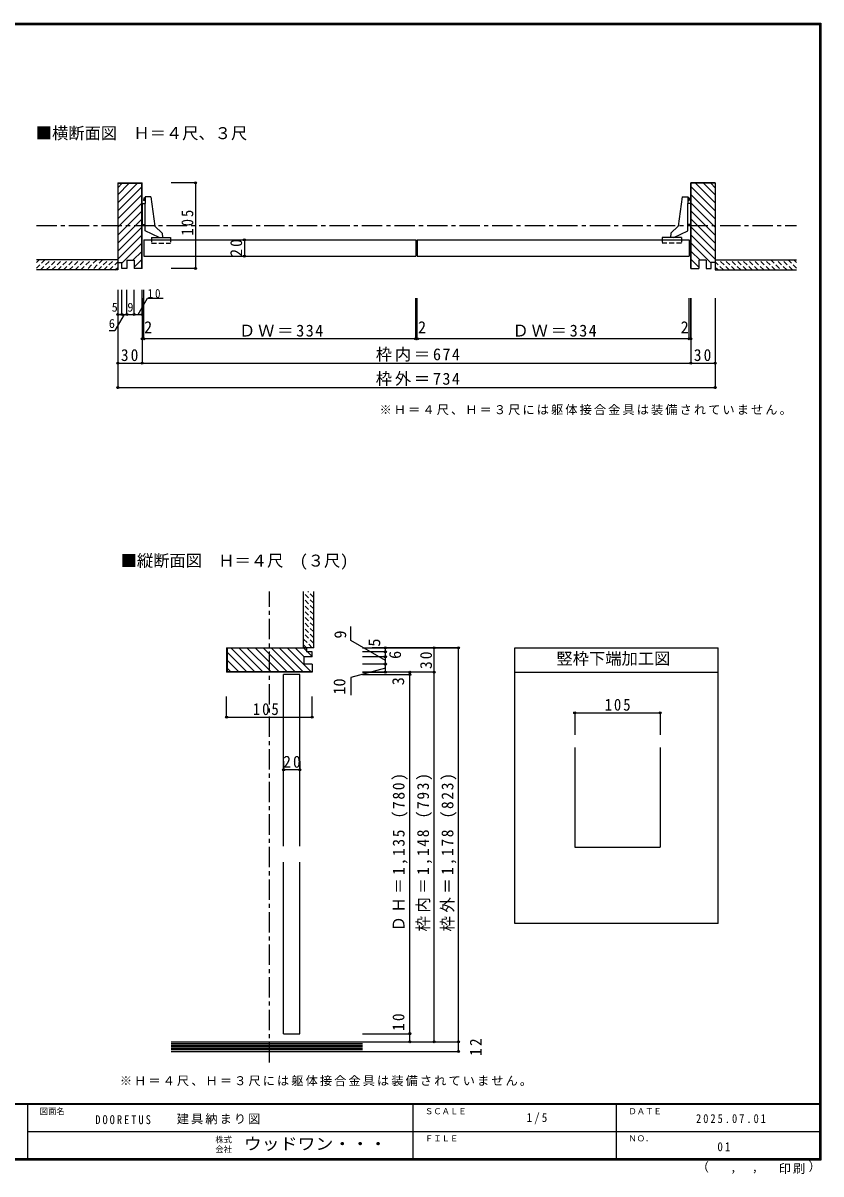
# Model space of a CAD drawing. Units: millimetres, scale not verified. Extents: x -973 to 977, y -718 to 696.
# Drawn here: x -4 to 977, y -718 to 696 of the extents above; entities that cross this region are included whole.
import ezdxf
from ezdxf.enums import TextEntityAlignment as Align

# ---------------------------------------------------------------- set-up
doc = ezdxf.new("R2010")
doc.units = ezdxf.units.MM
doc.header["$LTSCALE"] = 5
doc.header["$PDMODE"] = 32
doc.header["$PDSIZE"] = 2.5
doc.linetypes.add('CHAIN1', pattern=[8, 5, -1, 1, -1])
doc.linetypes.add('DASHED1', pattern=[1.8, 1.2, -0.6])
for name, color, linetype in [('0-0_補助線', 3, 'Continuous'), ('0-1_通り芯', 4, 'CHAIN1'), ('0-3_仕上げ', 2, 'Continuous'), ('0-4_枠', 3, 'Continuous'), ('0-6_扉', 6, 'Continuous'), ('0-7_金物', 7, 'Continuous'), ('0-A_文字', 7, 'Continuous'), ('0-B_寸法', 7, 'Continuous'), ('0-C_ハッチ', 4, 'DASHED1'), ('F-0_補助線', 7, 'Continuous'), ('F-1_枠', 6, 'Continuous'), ('F-A_文字', 7, 'Continuous')]:
    doc.layers.add(name, color=color, linetype=linetype)
doc.styles.add('ＭＳ ゴシック', font='')
doc.styles.get('ＭＳ ゴシック').set_extended_font_data('MS Gothic')

msp = doc.modelspace()

# ---------------------------------------------------------------- linework, layer by layer
at = {"layer": '0-0_補助線'}
for p, q in [((600.369, -71.5), (850.369, -71.5)), ((600.369, -410.005), (600.369, -71.5)), ((850.369, -410.005), (850.369, -71.5)), ((600.369, -101.5), (850.369, -101.5)), ((674.054, -194.109), (674.054, -316.475)), ((779.054, -194.109), (779.054, -316.475)), ((850.369, -410.005), (600.369, -410.005))]:
    msp.add_line(p, q, dxfattribs=at)
at = {"layer": '0-0_補助線', "color": 4}
for p, q in [((674.054, -151.488), (779.054, -151.488)), ((674.054, -151.488), (674.054, -178.621)), ((779.054, -151.488), (779.054, -178.621))]:
    msp.add_line(p, q, dxfattribs=at)
at = {"layer": '0-0_補助線', "color": 7}
for p in [(674.054, -151.488), (779.054, -151.488)]:
    msp.add_point(p, dxfattribs=at)
at = {"layer": '0-1_通り芯'}
for p, q in [((12.639, 447), (946.639, 447)), ((298.869, -581.082), (298.869, -2.5))]:
    msp.add_line(p, q, dxfattribs=at)
at = {"layer": '0-3_仕上げ'}
for p, q in [((112.639, 405), (12.639, 405)), ((112.639, 405), (112.639, 392.5)), ((846.639, 405), (946.639, 405)), ((846.639, 405), (846.639, 392.5)), ((112.639, 392.5), (12.639, 392.5)), ((846.639, 392.5), (946.639, 392.5)), ((340.869, -71.5), (340.869, -2.5)), ((353.369, -71.5), (353.369, -2.5)), ((353.369, -71.5), (340.869, -71.5)), ((178.369, -555.5), (413.369, -555.5)), ((178.369, -567.5), (413.369, -567.5))]:
    msp.add_line(p, q, dxfattribs=at)
at = {"layer": '0-3_仕上げ', "color": 7}
for p, q in [((178.369, -557.5), (413.369, -557.5)), ((178.369, -559.5), (413.369, -559.5)), ((413.369, -561.5), (178.369, -561.5)), ((413.369, -563.5), (178.369, -563.5)), ((413.369, -565.5), (178.369, -565.5))]:
    msp.add_line(p, q, dxfattribs=at)
at = {"layer": '0-4_枠'}
for p, q in [((112.639, 499.5), (142.639, 499.5)), ((112.639, 499.5), (112.639, 401.5)), ((112.639, 499), (142.139, 499)), ((142.139, 394.5), (142.139, 499)), ((142.639, 394.5), (142.639, 499.5)), ((816.639, 394.5), (816.639, 499.5)), ((846.639, 499.5), (816.639, 499.5)), ((817.139, 394.5), (817.139, 499)), ((846.639, 499), (817.139, 499)), ((846.639, 499.5), (846.639, 401.5)), ((112.639, 401.5), (117.639, 401.5)), ((117.639, 394.5), (117.639, 401.5)), ((123.639, 404.5), (132.639, 404.5)), ((123.639, 404.5), (123.639, 394.5)), ((132.639, 404.5), (132.639, 394.5)), ((835.639, 404.5), (826.639, 404.5)), ((826.639, 404.5), (826.639, 394.5)), ((835.639, 404.5), (835.639, 394.5)), ((841.639, 394.5), (841.639, 401.5)), ((846.639, 401.5), (841.639, 401.5)), ((123.639, 394.5), (117.639, 394.5)), ((142.639, 394.5), (132.639, 394.5)), ((816.639, 394.5), (826.639, 394.5)), ((835.639, 394.5), (841.639, 394.5)), ((246.369, -71.5), (344.369, -71.5)), ((246.369, -71.5), (246.369, -101.5)), ((246.869, -71.5), (246.869, -101)), ((341.369, -82.5), (341.369, -91.5)), ((351.369, -82.5), (341.369, -82.5)), ((344.369, -71.5), (344.369, -76.5)), ((351.369, -91.5), (341.369, -91.5)), ((351.369, -91.5), (351.369, -101.5)), ((351.369, -101.5), (246.369, -101.5)), ((351.369, -101), (246.869, -101)), ((674.054, -316.475), (779.054, -316.475))]:
    msp.add_line(p, q, dxfattribs=at)
at = {"layer": '0-4_枠', "color": 4}
for p, q in [((441.369, -76.5), (413.369, -76.5)), ((441.369, -82.5), (413.369, -82.5)), ((441.369, -96.5), (398.796, -107.907)), ((441.369, -91.5), (413.369, -91.5)), ((398.796, -107.907), (398.796, -129.776)), ((413.369, -101.5), (441.369, -101.5)), ((441.369, -101.5), (413.369, -101.5))]:
    msp.add_line(p, q, dxfattribs=at)
msp.add_lwpolyline([(441.369, -87), (398.796, -62.42), (398.796, -45.571)], dxfattribs=at)
at = {"layer": '0-4_枠'}
msp.add_lwpolyline([(351.369, -82.5), (351.369, -76.5), (344.369, -76.5)], dxfattribs=at)
at = {"layer": '0-4_枠', "color": 7}
for p in [(441.369, -71.5), (441.369, -76.5), (441.369, -82.5), (441.369, -91.5), (441.369, -101.5), (441.369, -101.5)]:
    msp.add_point(p, dxfattribs=at)
at = {"layer": '0-6_扉'}
for p, q in [((144.639, 429.5), (478.639, 429.5)), ((144.639, 429.5), (144.639, 409.5)), ((478.639, 429.5), (478.639, 409.5)), ((480.639, 429.5), (814.639, 429.5)), ((480.639, 429.5), (480.639, 409.5)), ((814.639, 429.5), (814.639, 409.5)), ((144.639, 409.5), (478.639, 409.5)), ((480.639, 409.5), (814.639, 409.5)), ((336.37, -104.5), (316.37, -104.5)), ((316.37, -315), (316.37, -104.5)), ((336.37, -315), (336.37, -104.5)), ((316.37, -545.5), (316.37, -335)), ((336.37, -545.5), (336.37, -335)), ((316.37, -545.5), (336.37, -545.5))]:
    msp.add_line(p, q, dxfattribs=at)
at = {"layer": '0-7_金物'}
for p, q in [((144.621, 480.603), (146.249, 481.823)), ((146.24, 482.291), (146.389, 474.241)), ((153.24, 482.242), (146.24, 482.291)), ((153.24, 482.242), (158.16, 446.251)), ((806.039, 482.242), (801.119, 446.251)), ((806.039, 482.242), (813.038, 482.291)), ((813.038, 482.291), (812.889, 474.241)), ((814.657, 480.603), (813.03, 481.823)), ((142.639, 474.241), (146.389, 474.241)), ((142.639, 474.241), (142.639, 448.341)), ((144.621, 480.603), (144.406, 477.809)), ((145.833, 477.572), (144.406, 477.809)), ((145.833, 478.784), (146.301, 479.018)), ((145.833, 477.572), (145.833, 478.784)), ((146.389, 448.341), (146.389, 474.241)), ((812.889, 448.341), (812.889, 474.241)), ((816.639, 474.241), (812.889, 474.241)), ((813.445, 478.784), (812.978, 479.018)), ((813.445, 477.572), (813.445, 478.784)), ((813.445, 477.572), (814.872, 477.809)), ((814.657, 480.603), (814.872, 477.809)), ((816.639, 474.241), (816.639, 448.341)), ((142.639, 448.341), (146.392, 448.341)), ((146.44, 440.484), (146.389, 448.791)), ((163.619, 432.5), (146.44, 440.484)), ((158.16, 446.251), (167.253, 437.562)), ((801.119, 446.251), (792.025, 437.562)), ((795.66, 432.5), (812.838, 440.484)), ((812.838, 440.484), (812.889, 448.791)), ((816.639, 448.341), (812.886, 448.341)), ((154.032, 432.5), (177.582, 432.5)), ((167.253, 437.562), (167.494, 432.5)), ((805.247, 432.5), (781.697, 432.5)), ((792.025, 437.562), (791.784, 432.5))]:
    msp.add_line(p, q, dxfattribs=at)
at = {"layer": '0-7_金物', "linetype": 'DASHED1'}
for p, q in [((154.032, 432.5), (154.032, 425.51)), ((154.032, 425.51), (177.582, 425.51)), ((177.582, 432.5), (177.582, 425.51)), ((781.697, 432.5), (781.697, 425.51)), ((805.247, 425.51), (781.697, 425.51)), ((805.247, 432.5), (805.247, 425.51))]:
    msp.add_line(p, q, dxfattribs=at)
at = {"layer": '0-B_寸法', "color": 4}
for p, q in [((208.074, 499.5), (178.074, 499.5)), ((208.074, 499.5), (208.074, 394.5)), ((256.231, 429.5), (268.125, 429.5)), ((268.125, 429.5), (268.125, 409.5)), ((256.231, 409.5), (268.125, 409.5)), ((208.074, 394.5), (178.074, 394.5)), ((117.639, 338), (117.639, 368)), ((123.639, 338), (123.639, 368)), ((132.639, 338), (132.639, 368)), ((142.639, 338), (142.639, 368)), ((144.639, 308), (144.639, 368)), ((137.639, 338), (149.186, 358)), ((142.639, 358), (142.639, 278)), ((149.186, 358), (168.531, 358)), ((478.639, 308), (478.639, 358)), ((480.639, 308), (480.639, 358)), ((814.639, 308), (814.639, 358)), ((816.639, 308), (816.639, 358)), ((816.639, 358), (816.639, 278)), ((846.639, 358), (846.639, 248)), ((120.639, 338), (109.092, 318)), ((112.639, 338), (142.639, 338)), ((101.981, 318), (109.092, 318)), ((816.639, 308), (142.639, 308)), ((112.639, 278), (846.639, 278)), ((413.369, -71.5), (531.369, -71.5)), ((531.369, -71.5), (425.369, -71.5)), ((441.369, -101.5), (441.369, -71.5)), ((501.369, -555.5), (501.369, -71.5)), ((531.369, -567.5), (531.369, -71.5)), ((501.369, -101.5), (413.369, -101.5)), ((413.369, -104.5), (471.369, -104.5)), ((471.369, -555.5), (471.369, -101.5)), ((246.369, -156.831), (246.369, -131.46)), ((351.369, -156.831), (351.369, -131.46)), ((246.369, -156.831), (351.369, -156.831)), ((316.37, -210.585), (316.37, -221.5)), ((336.37, -210.585), (336.37, -221.5)), ((336.37, -221.5), (316.37, -221.5)), ((413.369, -545.5), (471.369, -545.5)), ((411.369, -555.5), (501.369, -555.5)), ((471.369, -555.5), (531.369, -555.5)), ((411.369, -567.5), (531.369, -567.5))]:
    msp.add_line(p, q, dxfattribs=at)
msp.add_lwpolyline([(112.639, 368), (112.639, 248), (846.639, 248)], dxfattribs=at)
at = {"layer": '0-B_寸法'}
for p in [(208.074, 499.5), (268.125, 429.5), (268.125, 409.5), (208.074, 394.5), (112.639, 338), (117.639, 338), (123.639, 338), (132.639, 338), (142.639, 338), (142.639, 308), (144.639, 308), (478.639, 308), (480.639, 308), (814.639, 308), (816.639, 308), (112.639, 278), (142.639, 278), (816.639, 278), (846.639, 278), (112.639, 248), (846.639, 248), (501.369, -71.5), (531.369, -71.5), (531.369, -71.5), (471.369, -101.5), (471.369, -104.5), (501.369, -101.5), (246.369, -156.831), (351.369, -156.831), (316.37, -221.5), (336.37, -221.5), (471.369, -545.5), (471.369, -555.5), (501.369, -555.5), (501.369, -555.5), (531.369, -555.5), (531.369, -567.5)]:
    msp.add_point(p, dxfattribs=at)
at = {"layer": '0-C_ハッチ', "linetype": 'Continuous'}
for p, q in [((112.639, 474.951), (136.689, 499)), ((112.639, 484.85), (126.789, 499)), ((112.639, 493.588), (118.051, 499)), ((846.639, 474.951), (822.59, 499)), ((846.639, 484.85), (832.489, 499)), ((846.639, 493.588), (841.227, 499)), ((112.639, 465.051), (142.139, 494.551)), ((112.639, 455.152), (142.139, 484.652)), ((846.639, 465.051), (817.139, 494.551)), ((846.639, 455.152), (817.139, 484.652)), ((112.639, 445.252), (142.139, 474.752)), ((846.639, 445.252), (817.139, 474.752)), ((112.639, 435.353), (142.139, 464.853)), ((112.639, 425.453), (142.139, 454.953)), ((846.639, 435.353), (817.139, 464.853)), ((846.639, 425.453), (817.139, 454.953)), ((112.639, 415.554), (142.139, 445.054)), ((846.639, 415.554), (817.139, 445.054)), ((112.639, 405.654), (142.139, 435.154)), ((142.139, 425.255), (117.639, 400.755)), ((846.639, 405.654), (817.139, 435.154)), ((817.139, 425.255), (841.639, 400.755)), ((131.284, 404.5), (142.139, 415.355)), ((827.994, 404.5), (817.139, 415.355)), ((142.139, 405.456), (132.639, 395.956)), ((817.139, 405.456), (826.639, 395.956)), ((271.641, -101.5), (246.869, -76.728)), ((281.54, -101.5), (251.54, -71.5)), ((291.44, -101.5), (261.44, -71.5)), ((301.339, -101.5), (271.339, -71.5)), ((311.239, -101.5), (281.239, -71.5)), ((321.138, -101.5), (291.138, -71.5)), ((331.038, -101.5), (301.038, -71.5)), ((340.937, -101.5), (310.937, -71.5)), ((350.837, -101.5), (320.837, -71.5)), ((341.736, -82.5), (330.736, -71.5)), ((340.636, -71.5), (344.369, -75.233)), ((345.636, -76.5), (351.369, -82.233)), ((261.741, -101.5), (246.869, -86.628)), ((251.842, -101.5), (246.869, -96.527)), ((351.369, -92.133), (350.736, -91.5))]:
    msp.add_line(p, q, dxfattribs=at)
at = {"layer": '0-C_ハッチ'}
for p, q in [((12.639, 394.576), (23.063, 405)), ((12.639, 401.647), (15.992, 405)), ((17.634, 392.5), (30.134, 405)), ((24.705, 392.5), (37.205, 405)), ((31.776, 392.5), (44.276, 405)), ((38.847, 392.5), (51.347, 405)), ((45.918, 392.5), (58.418, 405)), ((52.989, 392.5), (65.489, 405)), ((60.06, 392.5), (72.56, 405)), ((67.131, 392.5), (79.631, 405)), ((86.702, 405), (74.202, 392.5)), ((93.773, 405), (81.273, 392.5)), ((88.344, 392.5), (100.844, 405)), ((95.415, 392.5), (107.915, 405)), ((102.487, 392.5), (112.639, 402.653)), ((856.792, 392.5), (846.639, 402.653)), ((863.863, 392.5), (851.363, 405)), ((870.934, 392.5), (858.434, 405)), ((878.005, 392.5), (865.505, 405)), ((885.076, 392.5), (872.576, 405)), ((892.147, 392.5), (879.647, 405)), ((899.218, 392.5), (886.718, 405)), ((906.289, 392.5), (893.789, 405)), ((913.36, 392.5), (900.86, 405)), ((920.431, 392.5), (907.931, 405)), ((915.003, 405), (927.503, 392.5)), ((934.574, 392.5), (922.074, 405)), ((941.645, 392.5), (929.145, 405)), ((946.639, 394.576), (936.216, 405)), ((946.639, 401.647), (943.287, 405)), ((109.558, 392.5), (112.639, 395.581)), ((849.721, 392.5), (846.639, 395.581)), ((353.369, -16.698), (340.869, -4.198)), ((353.369, -23.769), (340.869, -11.269)), ((353.369, -9.627), (346.242, -2.5)), ((353.369, -30.84), (340.869, -18.34)), ((353.369, -37.911), (340.869, -25.412)), ((353.369, -44.982), (340.869, -32.483)), ((353.369, -52.054), (340.869, -39.554)), ((353.369, -59.125), (340.869, -46.625)), ((353.369, -66.196), (340.869, -53.696)), ((351.602, -71.5), (340.869, -60.767)), ((344.531, -71.5), (340.869, -67.838))]:
    msp.add_line(p, q, dxfattribs=at)
at = {"layer": 'F-1_枠'}
for p, q in [((-973.347, 695.833), (976.653, 695.833)), ((-973.347, 695), (976.653, 695)), ((-973.347, 694.167), (976.653, 694.167)), ((974.986, 695.833), (974.986, -700.833)), ((975.82, 695.833), (975.82, -700.833)), ((976.653, 695.833), (976.653, -700.833)), ((976.653, -631.667), (-973.347, -631.667)), ((976.653, -632.5), (-973.347, -632.5)), ((1.653, -632.5), (1.653, -699.167)), ((474.986, -632.5), (474.986, -699.167)), ((724.986, -632.5), (724.986, -699.167)), ((1.653, -665.833), (974.986, -665.834)), ((976.653, -699.167), (-973.347, -699.167)), ((976.653, -700), (-973.347, -700)), ((976.653, -700.833), (-973.347, -700.833))]:
    msp.add_line(p, q, dxfattribs=at)

# ---------------------------------------------------------------- texts
at = {"layer": '0-0_補助線', "color": 7, "style": 'ＭＳ ゴシック'}
msp.add_text('竪枠下端加工図', height=14.66, dxfattribs=at).set_placement((651.619, -96.5), align=Align.BOTTOM_LEFT)
at = {"layer": '0-0_補助線', "color": 7, "insert": (710.864, -148.988), "char_height": 14.66, "attachment_point": 7, "style": 'ＭＳ ゴシック'}
msp.add_mtext('\\T1.27;\\W0.9;105', dxfattribs=at)
at = {"layer": '0-4_枠', "color": 7, "style": 'ＭＳ ゴシック'}
for s, p in [('9', (397.664, -60.238)), ('5', (439.479, -70.131)), ('6', (464.959, -85.258)), ('10', (396.629, -129.086))]:
    msp.add_text(s, height=14.66, rotation=90, dxfattribs=at).set_placement(p, align=Align.BOTTOM_LEFT)
at = {"layer": '0-A_文字', "style": 'ＭＳ ゴシック'}
for s, p in [('■横断面図\u3000Ｈ＝４尺、３尺', (11.798, 548.823)), ('■縦断面図\u3000Ｈ＝４尺\u3000(３尺)', (116.117, 23.823))]:
    msp.add_text(s, height=14.66, dxfattribs=at).set_placement(p, align=Align.BOTTOM_LEFT)
at = {"layer": '0-B_寸法', "style": 'ＭＳ ゴシック'}
for s, height, p in [('5', 11, (105.139, 338)), ('9', 11, (124.389, 338)), ('6', 11, (101.592, 318)), ('2', 14.66, (144.926, 310.5)), ('2', 14.66, (481.501, 310.5)), ('2', 14.66, (804.198, 310.5))]:
    msp.add_text(s, height=height, dxfattribs=at).set_placement(p, align=Align.BOTTOM_LEFT)
msp.add_text('3', height=14.66, rotation=90, dxfattribs=at).set_placement((468.803, -117.575), align=Align.BOTTOM_LEFT)
at = {"layer": '0-B_寸法', "char_height": 14.66, "attachment_point": 7, "rotation": 90, "style": 'ＭＳ ゴシック'}
for s, insert in [('\\T1.27;\\W0.9;105', (205.574, 434.75)), ('\\T1.27;\\W0.95;20', (265.625, 408.875)), ('\\T1.27;\\W0.95;30', (498.869, -97.587)), ('\\T1.22;\\W0.95;ＤＨ＝1,135\\~(780)', (468.869, -420)), ('\\T1.22;\\W0.95;枠内＝1,148\\~(793)', (498.869, -420)), ('\\T1.22;\\W0.95;枠外＝1,178\\~(823)', (528.869, -420)), ('\\T1.27;\\W0.95;10', (464.982, -542.077)), ('\\T1.27;\\W0.95;12', (559.709, -572.786))]:
    msp.add_mtext(s, dxfattribs=dict(at, insert=insert))
at = {"layer": '0-B_寸法', "attachment_point": 7, "style": 'ＭＳ ゴシック'}
for s, insert, char_height in [('\\T1.36;\\W0.9;10', (149.186, 358), 11), ('\\T1.17;ＤＷ＝334', (261.639, 310.5), 14.66), ('\\T1.17;ＤＷ＝334', (597.639, 310.5), 14.66), ('\\T1.17;枠内＝674', (429.639, 280), 14.66), ('\\T1.27;\\W0.95;30', (116.389, 280.5), 14.66), ('\\T1.27;\\W0.95;30', (820.389, 280.5), 14.66), ('\\T1.17;枠外＝734', (429.639, 250), 14.66), ('\\T1.17;※Ｈ＝４尺、Ｈ＝３尺には躯体接合金具は装備されていません。', (434.246, 214.175), 11), ('\\T1.27;\\W0.9;105', (278.619, -154.331), 14.66), ('\\T1.27;\\W0.95;20', (315.87, -219), 14.66), ('\\T1.17;※Ｈ＝４尺、Ｈ＝３尺には躯体接合金具は装備されていません。', (115.119, -610.01), 11)]:
    msp.add_mtext(s, dxfattribs=dict(at, insert=insert, char_height=char_height))
at = {"layer": 'F-0_補助線', "char_height": 11, "attachment_point": 7, "style": 'ＭＳ ゴシック'}
for s, insert in [('\\T1.39;\\W0.85;DOORETUS', (84.986, -656.798)), ('\\T1.17;建具納まり図', (185.035, -656.798))]:
    msp.add_mtext(s, dxfattribs=dict(at, insert=insert))
at = {"layer": 'F-A_文字', "style": 'ＭＳ ゴシック'}
for s, height, p in [('図面名', 7.331, (16.653, -646.667)), ('ＳＣＡＬＥ', 7.331, (489.986, -646.667)), ('ＤＡＴＥ', 7.331, (739.986, -646.667)), ('株式', 7.331, (232.486, -681.5)), ('ＦＩＬＥ', 7.331, (489.986, -680)), ('ＮＯ．', 7.331, (739.986, -680.001)), ('会社', 7.331, (232.486, -693.5)), ('（', 11, (823.992, -718.052)), ('）', 11, (961.387, -717.355)), (',', 11, (865.199, -718.052)), (',', 11, (891.686, -717.588))]:
    msp.add_text(s, height=height, dxfattribs=at).set_placement(p, align=Align.BOTTOM_LEFT)
at = {"layer": 'F-A_文字', "style": 'ＭＳ ゴシック', "width": 1.1}
msp.add_text('ウッドワン・・・', height=14.66, dxfattribs=at).set_placement((267.486, -692.5), align=Align.BOTTOM_LEFT)
at = {"layer": 'F-A_文字', "char_height": 11, "attachment_point": 7, "style": 'ＭＳ ゴシック'}
for s, insert in [('\\T1.38;\\W0.9;1/5', (614.986, -656.667)), ('\\T1.39;\\W0.85;2025.07.01', (823.111, -655.417)), ('\\T1.36;\\W0.9;01', (849.361, -690.001)), ('\\T1.17;印刷', (924.678, -717.82))]:
    msp.add_mtext(s, dxfattribs=dict(at, insert=insert))

doc.saveas('drawing.dxf')
